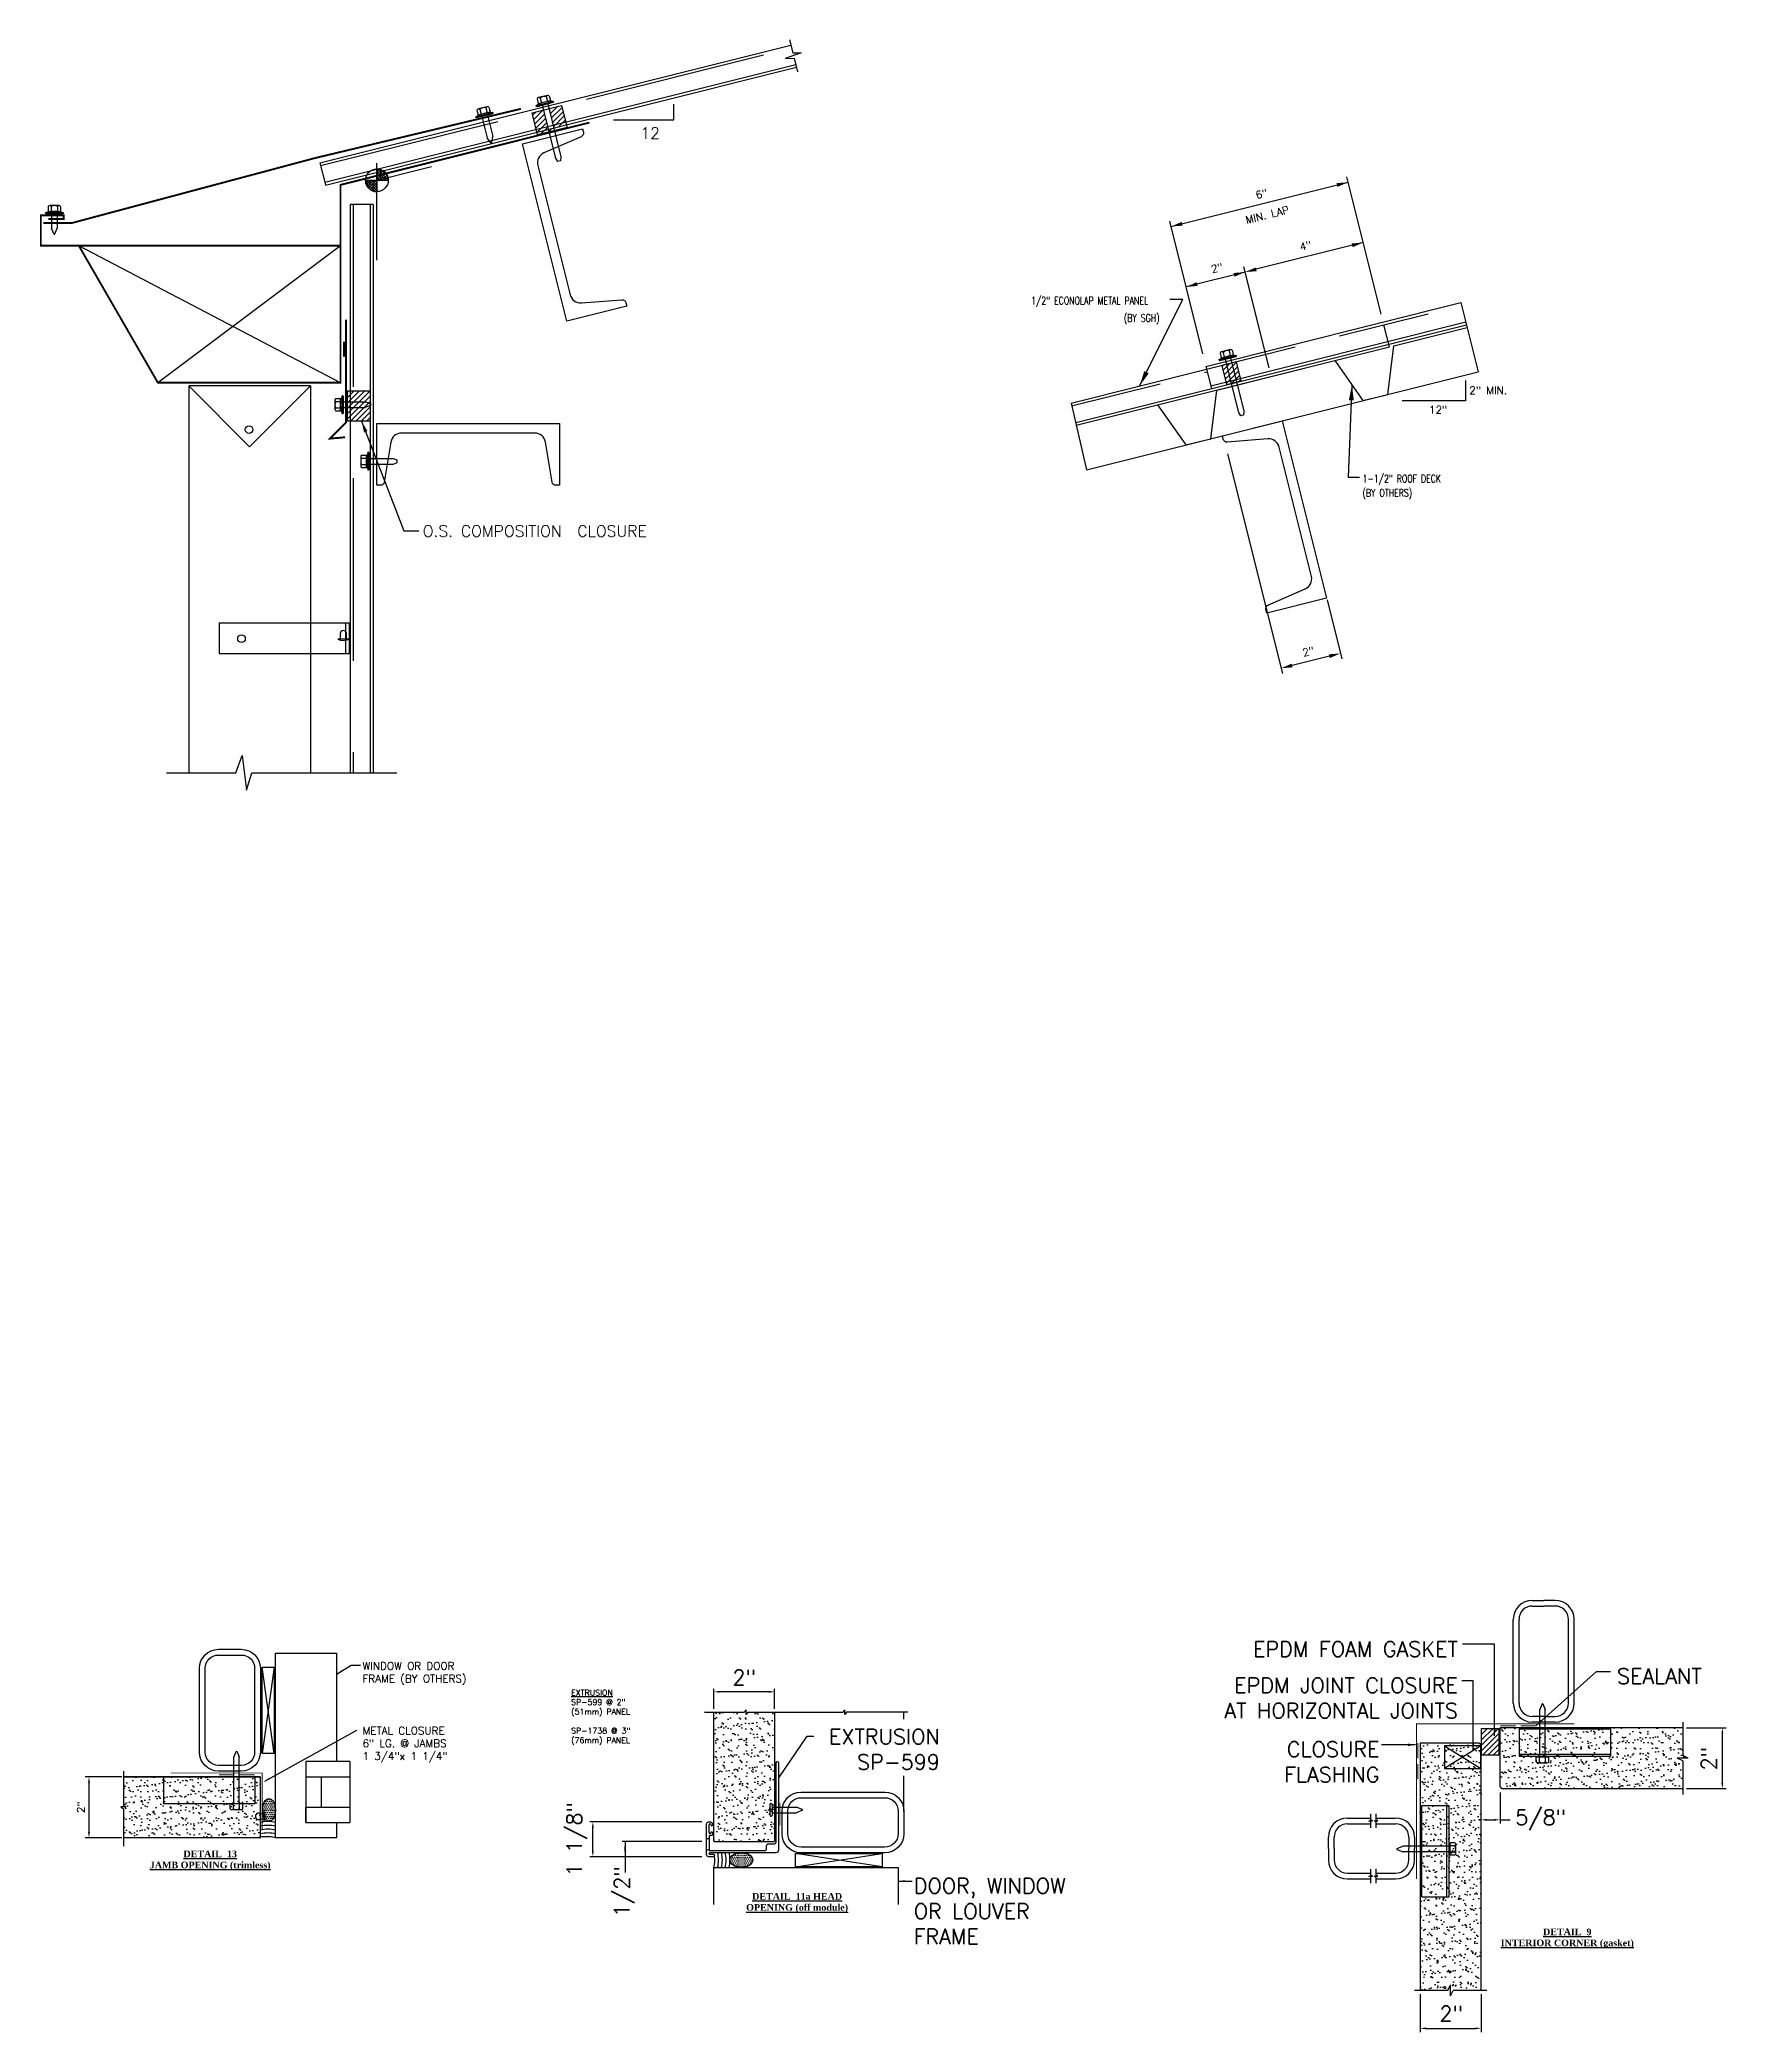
# Model space of a CAD drawing. Header units: inches. Extents: x 0 to 10293, y 0 to 4182.
# Drawn here: x 139.4 to 194.8, y 4055.7 to 4121.1 of the extents above; entities that cross this region are included whole.
import ezdxf
from ezdxf.enums import TextEntityAlignment as Align

# ---------------------------------------------------------------- set-up
doc = ezdxf.new("R2010")
doc.units = ezdxf.units.IN
doc.header["$LTSCALE"] = 48
doc.header["$MEASUREMENT"] = 0
doc.linetypes.add('HIDDEN2', pattern=[0.1875, 0.125, -0.0625])
doc.linetypes.add('SMHID', pattern=[0.09375, 0.0625, -0.03125])
for name, color, linetype in [('ACCESSORY', 1, 'Continuous'), ('DIMENSION', 4, 'Continuous'), ('FAST', 1, 'Continuous'), ('STRUCT', 3, 'Continuous')]:
    doc.layers.add(name, color=color, linetype=linetype)
doc.styles.add('Arch-Dim', font='romans.shx', dxfattribs={"width": 0.75})
doc.styles.add('LEROY', font='simplex.shx', dxfattribs={"height": 0.375})
doc.styles.add('NOTATION', font='romans.shx', dxfattribs={"width": 0.75})
doc.styles.add('SIMPLEX', font='SIMPLEX.SHX')
doc.dimstyles.new('Aec-Arch-I-96', dxfattribs={"dimscale": 96, "dimtxt": 0.09375, "dimasz": 0.0625, "dimexe": 0.0625, "dimexo": 0.0625, "dimgap": 0.03125, "dimtad": 1, "dimdec": 4, "dimzin": 3, "dimdsep": 46, "dimlunit": 4, "dimtxsty": 'Arch-Dim', "dimblk": 'ARCHTICK', "dimcen": 0.09375, "dimazin": 2, "dimtfac": 0.75, "dimtdec": 4, "dimtix": 1, "dimtmove": 2, "dimatfit": 2, "dimfxl": 0, "dimtolj": 1, "dimtzin": 0, "dimarcsym": 0})
doc.dimstyles.new('CENTRIA', dxfattribs={"dimscale": 4, "dimtxt": 0.09375, "dimasz": 0.0938, "dimexe": 0.18, "dimexo": 0.0625, "dimgap": 0.0625, "dimtad": 3, "dimdec": 4, "dimzin": 1, "dimdsep": 46, "dimlunit": 4, "dimtxsty": 'SIMPLEX', "dimcen": 0.09, "dimclrt": 2, "dimadec": 0, "dimazin": 0, "dimtfac": 1, "dimtdec": 4, "dimtmove": 0, "dimatfit": 3, "dimfxl": 0, "dimtolj": 1, "dimtzin": 0, "dimarcsym": 0})
doc.dimstyles.get("Standard").update_dxf_attribs({"dimtxt": 0.18, "dimasz": 0.18, "dimexe": 0.18, "dimexo": 0.0625, "dimgap": 0.09, "dimtad": 0, "dimtih": 1, "dimtoh": 1, "dimdec": 4, "dimzin": 0, "dimdsep": 46, "dimtxsty": 'Standard', "dimcen": 0.09, "dimadec": 0, "dimazin": 0, "dimtfac": 1, "dimtdec": 4, "dimtofl": 0, "dimtmove": 0, "dimatfit": 3, "dimfxl": 0, "dimtolj": 1, "dimtzin": 0, "dimarcsym": 0})
pattern_1 = [(37.5, (158.02, 4035.56595), (-0.0118113, 0.3612795), [0, -0.285, 0, -0.31875, 0, -0.3046875]), (7.5, (158.02, 4035.56595), (0.331833, 0.5291524), [0, -0.15375, 0, -0.256875, 0, -0.0984375]), (327.5, (157.7894, 4035.56595), (0.5839016, 0.001061), [0, -0.09375, 0, -0.3375, 0, -0.440625]), (317.5, (157.7894, 4035.56595), (0.563649, 0.164564), [0, -0.046875, 0, -0.22125, 0, -0.253125])]
pattern_2 = [(45, (125.96145, 4095.33711), (-0.08838835, 0.08838835), [])]

# ---------------------------------------------------------------- blocks, each defined once
blk = doc.blocks.new('A$C54883A0E')
at = {"layer": 'FAST', "color": 4}
for p, q in [((0, 0.282), (0.359, 0.282)), ((0.086, 0.156), (0.086, 0.282)), ((0.273, 0.282), (0.273, 0.156))]:
    blk.add_line(p, q, dxfattribs=at)
for centre, radius, start, end in [((0.179, -0.078), 0.403, 63.52395, 116.47605), ((0.179, 0.106), 0.106, 151.95651, 28.04349)]:
    blk.add_arc(centre, radius, start, end, dxfattribs=at)
blk = doc.blocks.new('POPRIVET')
at = {"layer": 'ACCESSORY', "rotation": 2.903277544599894e-05}
blk.add_blockref('A$C54883A0E', (-0.179, -0.282), dxfattribs=at)
blk = doc.blocks.new('A$C2AEA26CE')
at = {"layer": 'FAST', "color": 4, "linetype": 'Continuous'}
for p, q in [((0, 0.378), (0, 0.031)), ((0.031, 0.409), (0.047, 0.409)), ((0.031, 0), (0.047, 0)), ((0.078, 0.378), (0.078, 0.031)), ((0.078, 0.297), (0.88, 0.297)), ((0.078, 0.112), (0.88, 0.112)), ((1.068, 0.219), (0.88, 0.297)), ((1.068, 0.19), (0.88, 0.112))]:
    blk.add_line(p, q, dxfattribs=at)
for centre, radius, start, end in [((0.031, 0.378), 0.031, 90, 180), ((0.031, 0.031), 0.031, 180, 270), ((0.047, 0.378), 0.031, 0, 90), ((0.047, 0.031), 0.031, 270, 0), ((1.062, 0.204), 0.016, 292.5, 67.5)]:
    blk.add_arc(centre, radius, start, end, dxfattribs=at)
blk = doc.blocks.new('FAST')
at = {"layer": 'FAST', "color": 4, "linetype": 'Continuous'}
for p, q in [((-0.015, 1.74), (-0.092, 1.552)), ((-0.092, 0), (-0.092, 1.552)), ((0.015, 1.74), (0.093, 1.552)), ((0.093, 0), (0.093, 1.552)), ((-0.204, 0), (0.204, 0)), ((-0.204, -0.162), (-0.204, 0)), ((-0.102, -0.162), (-0.102, 0)), ((0.102, -0.162), (0.102, 0)), ((0.204, -0.162), (0.204, 0)), ((-0.153, -0.19), (0.153, -0.19))]:
    blk.add_line(p, q, dxfattribs=at)
for centre, radius, start, end in [((0, 1.734), 0.016, 22.5, 157.5), ((-0.153, -0.13), 0.0604, 212.1802, 327.8198), ((0, 0.009), 0.199, 239.12741, 300.87259), ((0.153, -0.13), 0.0604, 212.1802, 327.8198)]:
    blk.add_arc(centre, radius, start, end, dxfattribs=at)
blk = doc.blocks.new('_ArchTick')
at = {"color": 0, "linetype": 'ByBlock', "const_width": 0.15}
blk.add_lwpolyline([(-0.5, -0.5), (0.5, 0.5)], dxfattribs=at)
blk = doc.blocks.new('C6X10-5')
at = {"layer": 'STRUCT', "color": 3, "linetype": 'Continuous'}
for p, q in [((0.313, -0.811), (0.313, -0.813)), ((0.313, -5.19), (0.313, -5.187))]:
    blk.add_line(p, q, dxfattribs=at)
blk.add_lwpolyline([(0.609, -0.461, 0.366608), (0.313, -0.811), (0.313, -5.19, 0.366608), (0.609, -5.539), (1.925, -5.759, -0.366608), (2.029, -5.882), (2.029, -6), (0, -6), (0, 0), (2.029, 0), (2.029, -0.119, -0.366608), (1.925, -0.242)], format="xyb", close=True, dxfattribs=at)
blk = doc.blocks.new('RIVET')
at = {"layer": 'FAST', "color": 4}
for p, q in [((-0.175, 0.005), (0.184, 0.005)), ((-0.089, -0.121), (-0.089, 0.005)), ((0.099, 0.005), (0.099, -0.121))]:
    blk.add_line(p, q, dxfattribs=at)
for centre, radius, start, end in [((0.005, -0.355), 0.403, 63.52395, 116.47605), ((0.005, -0.171), 0.106, 151.95651, 28.04349)]:
    blk.add_arc(centre, radius, start, end, dxfattribs=at)
blk = doc.blocks.new('1AB')
at = {"layer": 'FAST'}
for p, q in [((0, 0.153), (0, -0.153)), ((0.028, 0.204), (0.19, 0.204)), ((0.028, 0.102), (0.19, 0.102)), ((0.028, -0.102), (0.19, -0.102)), ((0.028, -0.204), (0.19, -0.204))]:
    blk.add_line(p, q, dxfattribs=at)
at = {"layer": 'FAST', "linetype": 'Continuous'}
for p, q in [((0.19, -0.204), (0.19, 0.204)), ((0.258, 0.295), (0.238, 0.295)), ((0.238, 0.295), (0.238, -0.295)), ((0.258, 0.295), (0.258, -0.295)), ((0.275, 0.276), (0.258, 0.276)), ((0.275, 0.276), (0.275, -0.276)), ((0.258, -0.295), (0.238, -0.295)), ((0.275, -0.276), (0.258, -0.276))]:
    blk.add_line(p, q, dxfattribs=at)
at = {"layer": 'FAST', "linetype": 'HIDDEN2'}
for p, q in [((0.275, 0.092), (1.061, 0.092)), ((1.061, 0.092), (1.19, 0.051)), ((1.19, 0.051), (1.19, -0.051)), ((0.275, -0.093), (1.061, -0.093)), ((1.061, -0.093), (1.19, -0.051))]:
    blk.add_line(p, q, dxfattribs=at)
at = {"layer": 'FAST'}
for centre, radius, start, end in [((0.06, 0.153), 0.0604, 122.1802, 237.8198), ((0.199, 0), 0.199, 149.12741, 210.87259), ((1.121, 0), 0.931, 161.51217, 198.48783), ((0.06, -0.153), 0.0604, 122.1802, 237.8198)]:
    blk.add_arc(centre, radius, start, end, dxfattribs=at)
blk = doc.blocks.new('ABHW-8')
at = {"layer": 'FAST'}
for p, q in [((-0.275, 0.153), (-0.275, -0.153)), ((-0.246, 0.204), (-0.085, 0.204)), ((-0.246, 0.102), (-0.085, 0.102)), ((-0.246, -0.102), (-0.085, -0.102)), ((-0.246, -0.205), (-0.085, -0.205))]:
    blk.add_line(p, q, dxfattribs=at)
at = {"layer": 'FAST', "linetype": 'Continuous'}
for p, q in [((-0.085, -0.205), (-0.085, 0.204)), ((-0.037, 0.295), (-0.037, -0.295)), ((-0.016, 0.295), (-0.037, 0.295)), ((-0.016, 0.295), (-0.016, -0.295)), ((0, 0.276), (-0.016, 0.276)), ((0, 0.276), (0, -0.276)), ((-0.016, -0.295), (-0.037, -0.295)), ((0, -0.276), (-0.016, -0.276))]:
    blk.add_line(p, q, dxfattribs=at)
at = {"layer": 'FAST', "linetype": 'HIDDEN2'}
for p, q in [((0, 0.092), (0.718, 0.092)), ((0.905, 0.015), (0.718, 0.092)), ((0, -0.093), (0.718, -0.093)), ((0.905, -0.015), (0.718, -0.093))]:
    blk.add_line(p, q, dxfattribs=at)
at = {"layer": 'FAST'}
for centre, radius, start, end in [((-0.214, 0.153), 0.0604, 122.1802, 237.8198), ((-0.075, 0), 0.199, 149.12741, 210.87259), ((0.847, 0), 0.931, 161.51217, 198.48783), ((-0.214, -0.153), 0.0604, 122.1802, 237.8198)]:
    blk.add_arc(centre, radius, start, end, dxfattribs=at)
at = {"layer": 'FAST', "linetype": 'HIDDEN2'}
blk.add_arc((0.899, 0), 0.016, 292.5, 67.5, dxfattribs=at)
blk = doc.blocks.new('75A')
at = {"layer": 'FAST'}
for p, q in [((0.153, 0), (-0.153, 0)), ((-0.204, -0.028), (-0.204, -0.19)), ((-0.102, -0.028), (-0.102, -0.19)), ((0.102, -0.028), (0.102, -0.19)), ((0.204, -0.028), (0.204, -0.19))]:
    blk.add_line(p, q, dxfattribs=at)
at = {"layer": 'FAST', "linetype": 'Continuous'}
for p, q in [((-0.295, -0.258), (-0.295, -0.238)), ((0.295, -0.238), (-0.295, -0.238)), ((0.295, -0.258), (-0.295, -0.258)), ((-0.276, -0.275), (-0.276, -0.258)), ((0.276, -0.275), (-0.276, -0.275)), ((-0.204, -0.19), (0.204, -0.19)), ((0.276, -0.275), (0.276, -0.258)), ((0.295, -0.258), (0.295, -0.238))]:
    blk.add_line(p, q, dxfattribs=at)
at = {"layer": 'FAST', "linetype": 'HIDDEN2'}
for p, q in [((-0.093, -0.275), (-0.093, -0.742)), ((0.092, -0.275), (0.092, -0.742)), ((-0.015, -0.93), (-0.093, -0.742)), ((0.015, -0.93), (0.092, -0.742))]:
    blk.add_line(p, q, dxfattribs=at)
at = {"layer": 'FAST'}
for centre, radius, start, end in [((-0.153, -0.06), 0.0604, 32.1802, 147.8198), ((0, -0.199), 0.199, 59.12741, 120.87259), ((0, -1.121), 0.931, 71.51217, 108.48783), ((0.153, -0.06), 0.0604, 32.1802, 147.8198)]:
    blk.add_arc(centre, radius, start, end, dxfattribs=at)
at = {"layer": 'FAST', "linetype": 'HIDDEN2'}
blk.add_arc((0, -0.924), 0.016, 202.5, 337.5, dxfattribs=at)
blk = doc.blocks.new('*X171')
at = {"color": 0}
for p, q in [((368.645, 992.302), (368.665, 992.322)), ((368.645, 992.279), (368.682, 992.317)), ((368.645, 992.257), (368.697, 992.309)), ((368.739, 992.232), (368.647, 992.324)), ((368.734, 992.26), (368.674, 992.32)), ((368.63, 992.138), (368.553, 992.215)), ((368.554, 992.21), (368.574, 992.23)), ((368.559, 992.193), (368.596, 992.23)), ((368.645, 992.145), (368.56, 992.23)), ((368.567, 992.179), (368.619, 992.23)), ((368.591, 992.154), (368.569, 992.176)), ((368.577, 992.166), (368.641, 992.23)), ((368.645, 992.168), (368.582, 992.23)), ((368.589, 992.155), (368.645, 992.212)), ((368.603, 992.147), (368.645, 992.189)), ((368.645, 992.19), (368.605, 992.23)), ((368.619, 992.14), (368.645, 992.166)), ((368.645, 992.213), (368.628, 992.23)), ((368.638, 992.137), (368.645, 992.144)), ((368.718, 992.23), (368.645, 992.303)), ((368.645, 992.234), (368.71, 992.299)), ((368.696, 992.23), (368.645, 992.281)), ((368.673, 992.23), (368.645, 992.258)), ((368.65, 992.23), (368.645, 992.236)), ((368.664, 992.23), (368.72, 992.287)), ((368.687, 992.23), (368.729, 992.273)), ((368.709, 992.23), (368.735, 992.256)), ((368.732, 992.23), (368.739, 992.237))]:
    blk.add_line(p, q, dxfattribs=at)
blk = doc.blocks.new('WP')
at = {"layer": 'DIMENSION'}
for p, q in [((-0.094, 0), (0.094, 0)), ((0, 0.094), (0, -0.094))]:
    blk.add_line(p, q, dxfattribs=at)
blk.add_circle((0, 0), 0.0938, dxfattribs=at)
for start, end in [(0, 90), (180, 270)]:
    blk.add_arc((0, 0), 0.0938, start, end, dxfattribs=at)
blk.add_blockref('*X171', (-368.645, -992.23), dxfattribs=at)
blk = doc.blocks.new('BHW-16')
at = {"layer": 'FAST'}
for p, q in [((-0.275, 0.153), (-0.275, -0.153)), ((-0.246, 0.204), (-0.085, 0.204)), ((-0.246, 0.102), (-0.085, 0.102)), ((-0.246, -0.102), (-0.085, -0.102)), ((-0.246, -0.205), (-0.085, -0.205))]:
    blk.add_line(p, q, dxfattribs=at)
at = {"layer": 'FAST', "linetype": 'Continuous'}
for p, q in [((-0.085, -0.205), (-0.085, 0.204)), ((-0.037, 0.295), (-0.037, -0.295)), ((-0.016, 0.295), (-0.037, 0.295)), ((-0.016, 0.295), (-0.016, -0.295)), ((0, 0.276), (-0.016, 0.276)), ((0, 0.276), (0, -0.276)), ((-0.016, -0.295), (-0.037, -0.295)), ((0, -0.276), (-0.016, -0.276))]:
    blk.add_line(p, q, dxfattribs=at)
at = {"layer": 'FAST', "linetype": 'HIDDEN2'}
for p, q in [((0, 0.092), (1.786, 0.092)), ((1.786, 0.092), (1.915, 0.051)), ((1.915, 0.051), (1.915, -0.051)), ((0, -0.093), (1.786, -0.093)), ((1.786, -0.093), (1.915, -0.051))]:
    blk.add_line(p, q, dxfattribs=at)
at = {"layer": 'FAST'}
for centre, radius, start, end in [((-0.214, 0.153), 0.0604, 122.1802, 237.8198), ((-0.075, 0), 0.199, 149.12741, 210.87259), ((0.847, 0), 0.931, 161.51217, 198.48783), ((-0.214, -0.153), 0.0604, 122.1802, 237.8198)]:
    blk.add_arc(centre, radius, start, end, dxfattribs=at)

msp = doc.modelspace()

# ---------------------------------------------------------------- hatches: boundary and pattern name
h = msp.add_hatch()
h.set_pattern_fill('ANSI31', color=256, style=0)
h.set_pattern_definition(pattern_2)
h.paths.add_polyline_path([(155.9709, 4118.80256), (155.59587, 4118.7088), (155.73229, 4118.16309), (156.10733, 4118.25685)])
h.paths.add_polyline_path([(155.73229, 4118.16309), (155.75503, 4118.07214), (156.13007, 4118.1659), (156.10733, 4118.25685)])
h.paths.add_polyline_path([(155.75503, 4118.07214), (155.77777, 4117.98119), (156.1528, 4118.07495), (156.13007, 4118.1659)])
h.paths.add_polyline_path([(156.33228, 4118.11982), (156.30954, 4118.21077), (156.13007, 4118.1659), (156.1528, 4118.07495)])
h.paths.add_polyline_path([(156.28681, 4118.30172), (156.30954, 4118.21077), (156.72517, 4118.31467), (156.70244, 4118.40563)])
h.paths.add_polyline_path([(156.56601, 4118.95133), (156.15038, 4118.84742), (156.28681, 4118.30172), (156.70244, 4118.40563)])
h = msp.add_hatch()
h.set_pattern_fill('ANSI31', color=256, style=0)
h.set_pattern_definition([(45, (158.595, 4091.42498), (-0.08838835, 0.08838835), [])])
h.paths.add_polyline_path([(178.40882, 4110.44999), (178.25656, 4110.41192), (178.39298, 4109.86622), (178.54524, 4109.90428)])
h.paths.add_polyline_path([(178.54524, 4109.90428), (178.72472, 4109.94915), (178.5883, 4110.49486), (178.40882, 4110.44999)])
h.paths.add_polyline_path([(178.72472, 4109.94915), (178.87805, 4109.98748), (178.74163, 4110.53319), (178.5883, 4110.49486)])
h.paths.add_polyline_path([(178.72472, 4109.94915), (178.74659, 4109.86169), (178.89992, 4109.90002), (178.87805, 4109.98748)])
h.paths.add_polyline_path([(178.54524, 4109.90428), (178.56711, 4109.81682), (178.74659, 4109.86169), (178.72472, 4109.94915)])
h.paths.add_polyline_path([(178.39298, 4109.86622), (178.41485, 4109.77875), (178.56711, 4109.81682), (178.54524, 4109.90428)])
h = msp.add_hatch()
h.set_pattern_fill('ANSI31', color=256, style=0)
h.set_pattern_definition(pattern_2)
h.paths.add_polyline_path([(150.27965, 4108.57718), (149.52965, 4108.57718), (149.52965, 4109.57718), (150.27965, 4109.57718)])
h = msp.add_hatch()
h.set_pattern_fill('AR-SAND', color=256, scale=0.188, style=0)
h.set_pattern_definition([(37.5, (117.17318, 4035.95037), (-0.0118428, 0.3622429), [0, -0.28576, 0, -0.3196, 0, -0.3055]), (7.5, (117.1732, 4035.95037), (0.332718, 0.5305635), [0, -0.15416, 0, -0.25756, 0, -0.0987]), (327.5, (116.94194, 4035.95037), (0.5854587, 0.0010639), [0, -0.094, 0, -0.3384, 0, -0.4418]), (317.5, (116.94194, 4035.95037), (0.565152, 0.165003), [0, -0.047, 0, -0.22184, 0, -0.2538])])
h.paths.add_polyline_path([(161.56819, 4061.92461), (163.56819, 4061.92461), (163.56819, 4066.17461), (162.68758, 4066.17461), (162.62679, 4066.0956), (162.62679, 4066.25325), (162.56634, 4066.17461), (161.56819, 4066.17461)])
h = msp.add_hatch()
h.set_pattern_fill('ANSI31', color=256, style=0)
h.set_pattern_definition([(45, (148.2047, 4030.38039), (-0.08838835, 0.08838835), [])])
h.paths.add_polyline_path([(186.79536, 4065.63297), (187.36163, 4065.63297), (187.36163, 4064.75797), (186.79536, 4064.75797)])
h = msp.add_hatch()
h.set_pattern_fill('AR-SAND', color=256, scale=0.1875, style=0)
h.set_pattern_definition(pattern_1)
h.paths.add_polyline_path([(193.40225, 4064.57263), (193.22109, 4064.65891), (193.40225, 4064.65891), (193.58342, 4064.65891), (193.40225, 4064.74519), (193.40225, 4065.65891), (187.40225, 4065.65891), (187.40225, 4064.65891), (187.40225, 4063.75291, 0.41421356), (187.49625, 4063.65891), (193.40225, 4063.65891)])
h = msp.add_hatch()
h.set_pattern_fill('AR-SAND', color=256, scale=0.1875, style=0)
h.set_pattern_definition(pattern_1)
h.paths.add_polyline_path([(186.77725, 4065.06159, 0.41421356), (186.68325, 4065.15559), (185.77725, 4065.15559), (184.77725, 4065.15559), (184.77725, 4057.03391), (185.69092, 4057.03391), (185.7772, 4057.21508), (185.7772, 4057.03391), (185.7772, 4056.85274), (185.86348, 4057.03391), (186.77725, 4057.03391)])
h = msp.add_hatch()
h.set_pattern_fill('AR-SAND', color=256, scale=0.1875, style=0)
h.set_pattern_definition([(37.5, (78.44978, 4018.8703), (-0.0118113, 0.3612795), [0, -0.285, 0, -0.31875, 0, -0.3046875]), (7.5, (78.4498, 4018.8703), (0.331833, 0.5291524), [0, -0.15375, 0, -0.256875, 0, -0.0984375]), (327.5, (78.21916, 4018.8703), (0.5839016, 0.0010611), [0, -0.09375, 0, -0.3375, 0, -0.440625]), (317.5, (78.21916, 4018.8703), (0.5636487, 0.1645642), [0, -0.046875, 0, -0.22125, 0, -0.253125])])
h.paths.add_polyline_path([(146.67035, 4064.04743), (142.17035, 4064.04743), (142.17035, 4063.12095), (142.249, 4063.0605), (142.09134, 4063.0605), (142.17035, 4062.99972), (142.17035, 4062.04743), (146.67035, 4062.04743), (146.67035, 4063.04743)])
h = msp.add_hatch()
h.set_pattern_fill('DOTS', color=256, style=0)
h.set_pattern_definition([(0, (41.43325, 4111.31111), (0.03125, 0.0625), [0, -0.0625])])
edge = h.paths.add_edge_path()
edge.add_ellipse((146.95185, 4062.95343), major_axis=(0, 0.375), ratio=0.57375861, start_angle=0, end_angle=360)
h = msp.add_hatch()
h.set_pattern_fill('DOTS', color=256, style=0)
h.set_pattern_definition([(0, (59.744634, 4093.28578), (0.03125, 0.0625), [0, -0.0625])])
edge = h.paths.add_edge_path()
edge.add_ellipse((162.47419, 4061.31466), major_axis=(-0.375, 0), ratio=0.64888614, start_angle=0, end_angle=360)

# ---------------------------------------------------------------- linework, layer by layer
for p, q in [((148.62856, 4117.06362), (164.09984, 4120.9314)), ((148.78772, 4116.42697), (164.259, 4120.29475)), ((148.81046, 4116.33602), (164.28174, 4120.2038)), ((148.62856, 4117.06362), (148.81, 4116.33786)), ((150.11424, 4116.39697), (152.29578, 4116.94235)), ((150.4984, 4113.86894), (150.4984, 4117.05094)), ((183.49387, 4112.09568), (182.36738, 4116.60171)), ((176.5901, 4114.97219), (182.41096, 4116.42739)), ((149.6234, 4115.70151), (149.6234, 4097.02281)), ((150.3734, 4115.70151), (149.6234, 4115.70151)), ((150.27965, 4115.70151), (150.27965, 4097.02281)), ((150.3734, 4115.70151), (150.3734, 4097.02281)), ((177.63549, 4110.79057), (176.54652, 4115.14651)), ((149.30493, 4109.84156), (140.70685, 4114.34156)), ((149.30493, 4114.34156), (143.30493, 4109.84156)), ((182.9063, 4114.44598), (179.38953, 4113.5668)), ((179.02573, 4113.47585), (177.08544, 4112.99078)), ((179.81142, 4110.33307), (178.98215, 4113.65017)), ((177.73838, 4110.37902), (186.11574, 4112.47333)), ((186.11574, 4112.47333), (186.68418, 4110.19956)), ((173.46408, 4108.53737), (186.29764, 4111.74573)), ((177.89754, 4109.74236), (186.2749, 4111.83668)), ((173.47452, 4108.44334), (183.76388, 4111.01566)), ((173.30491, 4109.17402), (177.76112, 4110.28806)), ((173.81372, 4106.98198), (186.68418, 4110.19956)), ((177.73838, 4110.37902), (177.92028, 4109.65141)), ((144.31762, 4109.73453), (144.31762, 4097.02281)), ((148.31762, 4109.73453), (144.31762, 4109.73453)), ((148.31762, 4109.73453), (148.31762, 4101.94997)), ((173.30491, 4109.17402), (173.81372, 4106.98198)), ((178.44449, 4107.50507), (180.24881, 4100.2877)), ((181.71746, 4102.70882), (182.20074, 4100.77568)), ((145.31762, 4101.94997), (149.59062, 4101.94997)), ((145.31762, 4101.94997), (145.31762, 4100.94997)), ((149.59062, 4101.94997), (149.59062, 4100.94997)), ((145.31762, 4100.94997), (149.59062, 4100.94997)), ((148.31762, 4100.94997), (148.31762, 4097.02281)), ((181.79336, 4100.85906), (180.56903, 4100.55298)), ((188.46131, 4069.84491), (188.83631, 4069.84491)), ((188.46131, 4069.65741), (188.83631, 4069.65741)), ((189.21131, 4069.84491), (188.83631, 4069.84491)), ((189.21131, 4069.65741), (188.83631, 4069.65741)), ((187.83631, 4066.46991), (187.83631, 4069.21991)), ((188.02381, 4066.46991), (188.02381, 4069.21991)), ((189.64881, 4066.46991), (189.64881, 4069.21991)), ((189.83631, 4066.46991), (189.83631, 4069.21991)), ((147.17035, 4062.04743), (147.17035, 4068.11005)), ((147.17035, 4068.11005), (149.17035, 4068.11005)), ((149.17035, 4068.11005), (149.17035, 4064.54743)), ((147.12021, 4064.81896), (146.72527, 4067.653)), ((147.12021, 4067.653), (146.72527, 4064.81896)), ((161.56819, 4066.27617), (161.56819, 4066.94163)), ((163.38069, 4066.84007), (161.75569, 4066.84007)), ((163.56819, 4066.27617), (163.56819, 4066.94163)), ((167.81252, 4065.94426), (167.81252, 4066.17461)), ((187.40225, 4064.65891), (187.40225, 4065.65891)), ((188.83631, 4066.03241), (188.46131, 4066.03241)), ((189.21131, 4065.84491), (188.46131, 4065.84491)), ((188.83631, 4066.03241), (189.21131, 4066.03241)), ((193.40225, 4065.84691), (193.40225, 4064.74519)), ((193.52725, 4065.65891), (194.83008, 4065.65891)), ((194.70508, 4063.84641), (194.70508, 4065.47141)), ((185.77725, 4065.15559), (184.77725, 4065.15559)), ((185.5789, 4065.06555), (186.7669, 4064.31555)), ((186.7669, 4065.06555), (185.5789, 4064.31555)), ((149.61471, 4064.54743), (148.17035, 4064.54743)), ((148.17035, 4064.54743), (148.17035, 4062.54743)), ((148.17035, 4064.54743), (148.17035, 4064.04743)), ((149.61471, 4064.54743), (149.61471, 4062.54743)), ((193.40225, 4064.65891), (193.22109, 4064.65891)), ((193.40225, 4064.57263), (193.22109, 4064.65891)), ((193.58342, 4064.65891), (193.40225, 4064.74519)), ((193.58342, 4064.65891), (193.40225, 4064.65891)), ((193.40225, 4064.57263), (193.40225, 4063.47091)), ((142.11713, 4064.04743), (140.91474, 4064.04743)), ((141.03974, 4063.85993), (141.03974, 4062.23493)), ((146.67035, 4063.04743), (146.67035, 4064.04743)), ((148.17035, 4064.04743), (149.61471, 4064.04743)), ((148.67035, 4064.04743), (148.67035, 4063.04743)), ((167.81252, 4062.92347), (167.81252, 4064.08154)), ((187.40225, 4063.53392), (187.40225, 4062.50948)), ((193.52725, 4063.65891), (194.83008, 4063.65891)), ((148.17035, 4062.54743), (148.17035, 4063.04743)), ((148.17035, 4063.04743), (149.61471, 4063.04743)), ((183.15131, 4062.63134), (183.15131, 4062.82912)), ((183.32643, 4062.63453), (183.32643, 4062.83231)), ((148.17035, 4062.54743), (149.61471, 4062.54743)), ((149.17035, 4062.54743), (149.17035, 4062.04743)), ((161.179, 4062.56561), (157.49364, 4062.56561)), ((157.5952, 4061.61211), (157.5952, 4062.37811)), ((161.47739, 4062.21511), (161.47739, 4062.22423)), ((182.38712, 4062.69333), (183.15131, 4062.69333)), ((182.38712, 4062.50583), (183.15131, 4062.50583)), ((183.0918, 4062.5985), (183.15131, 4062.5985)), ((183.15131, 4062.56566), (183.0918, 4062.5985)), ((183.21082, 4062.5985), (183.15131, 4062.63134)), ((183.15131, 4062.5985), (183.21082, 4062.5985)), ((183.15131, 4062.36787), (183.15131, 4062.56566)), ((183.26692, 4062.60169), (183.32643, 4062.60169)), ((183.32643, 4062.56885), (183.26692, 4062.60169)), ((183.32643, 4062.69333), (183.96625, 4062.69333)), ((183.38593, 4062.60169), (183.32643, 4062.63453)), ((183.32643, 4062.60169), (183.38593, 4062.60169)), ((183.32643, 4062.37106), (183.32643, 4062.56885)), ((183.32643, 4062.50583), (183.96625, 4062.50583)), ((186.96475, 4062.63448), (187.21475, 4062.63448)), ((187.40225, 4062.63448), (187.73703, 4062.63448)), ((142.11713, 4062.04743), (140.91474, 4062.04743)), ((149.17035, 4062.04743), (147.17035, 4062.04743)), ((161.1742, 4061.92461), (158.56, 4061.92461)), ((158.66157, 4061.92461), (158.66157, 4060.90669)), ((158.66157, 4061.61211), (158.66157, 4061.73711)), ((161.33716, 4062.02226), (161.41477, 4062.02226)), ((161.33716, 4061.65026), (161.41477, 4061.65026)), ((167.09499, 4061.09061), (164.24952, 4061.53335)), ((164.24952, 4061.09061), (167.09499, 4061.53335)), ((181.76212, 4061.69333), (181.76212, 4062.06833)), ((181.76212, 4061.69333), (181.76212, 4061.31833)), ((181.94962, 4061.69333), (181.94962, 4062.06833)), ((181.94962, 4061.69333), (181.94962, 4061.31833)), ((184.40375, 4062.06833), (184.40375, 4061.69333)), ((184.40375, 4061.31833), (184.40375, 4061.69333)), ((184.59125, 4062.06833), (184.59125, 4061.69333)), ((184.59125, 4061.31833), (184.59125, 4061.69333)), ((160.19226, 4061.42461), (157.49364, 4061.42461)), ((161.179, 4061.42461), (158.56, 4061.42461)), ((161.56819, 4059.84931), (161.56819, 4061.06466)), ((161.56819, 4061.06466), (167.6308, 4061.06466)), ((167.6308, 4061.06466), (167.6308, 4059.84931)), ((182.38712, 4060.88083), (183.15131, 4060.88083)), ((183.15131, 4060.81884), (183.15131, 4061.01662)), ((183.32643, 4060.82203), (183.32643, 4061.01981)), ((183.32643, 4060.88083), (183.96625, 4060.88083)), ((182.38712, 4060.69333), (183.15131, 4060.69333)), ((183.0918, 4060.786), (183.15131, 4060.786)), ((183.15131, 4060.75316), (183.0918, 4060.786)), ((183.21082, 4060.786), (183.15131, 4060.81884)), ((183.15131, 4060.786), (183.21082, 4060.786)), ((183.15131, 4060.55537), (183.15131, 4060.75316)), ((183.26692, 4060.78919), (183.32643, 4060.78919)), ((183.32643, 4060.75635), (183.26692, 4060.78919)), ((183.38593, 4060.78919), (183.32643, 4060.82203)), ((183.32643, 4060.78919), (183.38593, 4060.78919)), ((183.32643, 4060.55856), (183.32643, 4060.75635)), ((183.32643, 4060.69333), (183.96625, 4060.69333)), ((185.69092, 4057.03391), (184.5892, 4057.03391)), ((185.69092, 4057.03391), (185.7772, 4057.21508)), ((185.7772, 4057.03391), (185.7772, 4057.21508)), ((185.7772, 4056.85274), (185.86348, 4057.03391)), ((185.7772, 4056.85274), (185.7772, 4057.03391)), ((186.9652, 4057.03391), (185.86348, 4057.03391)), ((184.77725, 4056.90891), (184.77725, 4055.66023)), ((186.77725, 4056.90891), (186.77725, 4055.66023)), ((184.96475, 4055.78523), (186.58975, 4055.78523))]:
    msp.add_line(p, q)
at = {"linetype": 'HIDDEN2'}
for p, q in [((148.6513, 4116.97267), (164.12258, 4120.84045)), ((149.71715, 4115.70151), (149.71715, 4097.02281)), ((183.76388, 4111.01566), (183.58198, 4111.74326))]:
    msp.add_line(p, q, dxfattribs=at)
at = {"linetype": 'SMHID'}
for p, q in [((177.76112, 4110.28806), (186.13848, 4112.38238)), ((173.32534, 4109.0825), (177.78386, 4110.19711)), ((146.31762, 4107.73453), (144.31762, 4109.73453)), ((146.31762, 4107.73453), (148.31762, 4109.73453)), ((148.31762, 4101.94997), (148.31762, 4100.94997)), ((149.46562, 4101.94997), (149.46562, 4100.94997))]:
    msp.add_line(p, q, dxfattribs=at)
at = {"linetype": 'Continuous'}
for p, q in [((161.26424, 4066.17461), (162.56634, 4066.17461)), ((162.62679, 4066.25325), (162.56634, 4066.17461)), ((162.62679, 4066.0956), (162.62679, 4066.25325)), ((162.68758, 4066.17461), (162.62679, 4066.0956)), ((162.68758, 4066.17461), (165.81281, 4066.17461)), ((165.87326, 4066.25325), (165.81281, 4066.17461)), ((165.87326, 4066.0956), (165.87326, 4066.25325)), ((165.93404, 4066.17461), (165.87326, 4066.0956)), ((167.93906, 4066.17461), (165.93404, 4066.17461)), ((188.02493, 4065.62204), (191.02493, 4065.62204)), ((188.02493, 4065.62204), (188.02493, 4064.72204)), ((191.02493, 4065.62204), (191.02493, 4064.72204)), ((145.8719, 4064.89542), (145.79415, 4064.70783)), ((145.90147, 4064.89542), (145.97915, 4064.70785)), ((188.02493, 4064.79704), (191.02493, 4064.79704)), ((145.79415, 4063.15536), (145.79415, 4064.70783)), ((145.97915, 4063.15536), (145.97915, 4064.70785)), ((188.02493, 4064.72204), (191.02493, 4064.72204)), ((143.50034, 4063.163), (143.50034, 4064.022)), ((146.50034, 4063.163), (146.50034, 4064.022)), ((146.50034, 4063.163), (143.50034, 4063.163)), ((146.09119, 4063.15536), (145.68219, 4063.15536)), ((145.68219, 4062.9936), (145.68219, 4063.15536)), ((146.04006, 4062.96536), (145.73331, 4062.96536)), ((145.78444, 4062.9936), (145.78444, 4063.15536)), ((145.98894, 4062.9936), (145.98894, 4063.15536)), ((146.09119, 4062.9936), (146.09119, 4063.15536)), ((184.82893, 4063.10332), (185.72893, 4063.10332)), ((184.82893, 4060.10332), (184.82893, 4063.10332)), ((185.65393, 4060.10332), (185.65393, 4063.10332)), ((185.72893, 4060.10332), (185.72893, 4063.10332)), ((161.41139, 4062.21511), (161.41139, 4062.47336)), ((161.47739, 4062.46011), (161.47739, 4062.47336)), ((161.56819, 4061.92461), (163.56819, 4061.92461)), ((184.82893, 4060.10332), (185.72893, 4060.10332))]:
    msp.add_line(p, q, dxfattribs=at)
for points in [[(164.05647, 4121.10486), (164.16283, 4120.67943), (164.43624, 4120.67619), (163.90845, 4120.4931), (164.20615, 4120.50615), (164.3179, 4120.05914)], [(158.27581, 4118.47317), (160.25473, 4118.47317), (160.25473, 4118.9942)], [(186.26957, 4109.91936), (186.26957, 4109.25229), (184.18955, 4109.25229)], [(143.58912, 4097.02281), (145.86013, 4097.02281), (146.0733, 4097.59123), (146.21541, 4096.45354), (146.39304, 4097.02281), (151.15813, 4097.02281)], [(142.17035, 4064.22934), (142.17035, 4063.12095), (142.249, 4063.0605), (142.09134, 4063.0605), (142.17035, 4062.99972), (142.17035, 4061.7655)]]:
    msp.add_lwpolyline(points)
for points in [[(139.53532, 4115.08622, 0.062, 0.062, 0), (140.47059, 4115.08622, 0.062, 0.062, 0), (148.44692, 4117.21664, 0.062, 0.062, 0), (155.23314, 4118.83891, 0, 0, 0)], [(157.4817, 4118.38574, 0.0625, 0.0625, 0), (149.30493, 4116.34156, 0.062, 0.062, 0), (149.30493, 4109.84156, 0.062, 0.062, 0), (143.30493, 4109.84156, 0.062, 0.062, 0), (140.70685, 4114.34156, 0.062, 0.062, 0), (139.45685, 4114.34156, 0.062, 0.062, 0), (139.45685, 4115.34156, 0.062, 0.062, 0), (140.20685, 4115.34156, 0.062, 0.062, 0), (140.20685, 4115.21656, 0.062, 0.062, 0), (139.70685, 4115.21656, 0, 0, 0)]]:
    msp.add_lwpolyline(points, format="xyseb")
for points in [[(155.77777, 4117.98119), (155.59587, 4118.7088), (156.56601, 4118.95133), (156.74791, 4118.22372)], [(150.27965, 4108.57718), (149.52965, 4108.57718), (149.52965, 4109.57718), (150.27965, 4109.57718)]]:
    msp.add_lwpolyline(points, close=True, dxfattribs=at)
for points, const_width in [([(140.70685, 4114.34156), (149.30493, 4114.34156)], 0.062), ([(149.48364, 4111.91597), (149.48364, 4108.53635), (148.95331, 4108.00602), (149.45141, 4108.04959)], 0.0625), ([(149.4182, 4111.19253), (149.4182, 4110.69253)], 0.0625), ([(189.84289, 4065.78505), (184.65325, 4065.78505), (184.65325, 4060.69333)], 0.03), ([(193.40225, 4065.65891), (187.40225, 4065.65891)], 0.045), ([(187.41142, 4065.72205), (187.91142, 4065.72205)], 0.03), ([(188.07636, 4065.72205), (188.57636, 4065.72205)], 0.03), ([(184.7022, 4064.65911), (184.7022, 4065.15911)], 0.03), ([(184.77725, 4057.03391), (184.77725, 4065.15559)], 0.045), ([(143.73335, 4064.17343), (146.73335, 4064.17343), (146.73335, 4062.29743)], 0.03), ([(145.30836, 4064.10996), (145.80836, 4064.10996)], 0.03), ([(145.9829, 4064.10996), (146.4829, 4064.10996)], 0.03), ([(184.7022, 4063.96722), (184.7022, 4064.46722)], 0.03), ([(146.67035, 4064.04743), (142.17035, 4064.04743)], 0.045), ([(146.67035, 4063.04743), (146.67035, 4062.04743), (142.17035, 4062.04743)], 0.045), ([(163.58853, 4062.45799), (163.58853, 4063.20799)], 0.031), ([(163.74451, 4062.45057), (163.74451, 4063.20057)], 0.031)]:
    msp.add_lwpolyline(points, dxfattribs=dict(const_width=const_width))
at = {"flags": 128}
for points in [[(183.30575, 4109.35496), (183.71578, 4109.45747), (183.91209, 4111.05271), (186.32038, 4111.65478)], [(177.48489, 4107.89976), (177.89492, 4108.00227), (178.09123, 4109.59751), (181.9718, 4110.56764), (182.89572, 4109.25246), (183.30575, 4109.35496)], [(173.47452, 4108.44334), (176.15094, 4109.11244), (177.07486, 4107.79726), (177.48489, 4107.89976)]]:
    msp.add_lwpolyline(points, dxfattribs=at)
at = {"linetype": 'HIDDEN2'}
msp.add_lwpolyline([(178.25656, 4110.41192), (178.41485, 4109.77875), (178.89992, 4109.90002), (178.74163, 4110.53319)], close=True, dxfattribs=at)
for points in [[(146.67035, 4067.61151), (146.67035, 4064.86151, -0.41421356), (146.04535, 4064.23651), (145.29535, 4064.23651, -0.41421356), (144.67035, 4064.86151), (144.67035, 4067.61151, -0.41421356), (145.29535, 4068.23651), (146.04535, 4068.23651, -0.41421356)], [(146.48285, 4067.61151), (146.48285, 4064.86151, -0.41421356), (146.04535, 4064.42401), (145.29535, 4064.42401, -0.41421356), (144.85785, 4064.86151), (144.85785, 4067.61151, -0.41421356), (145.29535, 4068.04901), (146.04535, 4068.04901, -0.41421356)], [(167.18752, 4061.54847), (164.43752, 4061.54847, -0.41421356), (163.81252, 4062.17347), (163.81252, 4062.92347, -0.41421356), (164.43752, 4063.54847), (167.18752, 4063.54847, -0.41421356), (167.81252, 4062.92347), (167.81252, 4062.17347, -0.41421356)], [(167.18752, 4061.73597), (164.43752, 4061.73597, -0.41421356), (164.00002, 4062.17347), (164.00002, 4062.92347, -0.41421356), (164.43752, 4063.36097), (167.18752, 4063.36097, -0.41421356), (167.62502, 4062.92347), (167.62502, 4062.17347, -0.41421356)]]:
    msp.add_lwpolyline(points, format="xyb", close=True)
for points in [[(146.72527, 4067.653), (147.12021, 4067.653), (147.12021, 4064.81896), (146.72527, 4064.81896)], [(186.79536, 4065.63297), (187.36163, 4065.63297), (187.36163, 4064.75797), (186.79536, 4064.75797)], [(185.5789, 4064.31555), (186.7669, 4064.31555), (186.7669, 4065.06555), (185.5789, 4065.06555)], [(164.24952, 4061.53335), (167.09499, 4061.53335), (167.09499, 4061.09061), (164.24952, 4061.09061)]]:
    msp.add_lwpolyline(points, close=True)
at = {"linetype": 'Continuous', "const_width": 0.045}
for points in [[(161.56819, 4066.17461), (161.56819, 4061.92461)], [(163.56819, 4061.92461), (163.56819, 4066.17461)]]:
    msp.add_lwpolyline(points, dxfattribs=at)
at = {"const_width": 0.045}
for points in [[(186.77725, 4057.03391), (186.77725, 4065.06159, 0.41421356), (186.68325, 4065.15559), (185.77725, 4065.15559)], [(193.40225, 4063.65891), (187.49625, 4063.65891, -0.41421356), (187.40225, 4063.75291), (187.40225, 4064.65891)]]:
    msp.add_lwpolyline(points, format="xyb", dxfattribs=at)
at = {"linetype": 'Continuous'}
msp.add_lwpolyline([(161.47739, 4062.22386, -1), (161.52139, 4062.22386), (161.52139, 4062.13761, -0.41421356), (161.50539, 4062.12161), (161.42739, 4062.12161, 0.41421356), (161.41139, 4062.10561), (161.41139, 4061.64361, 0.41421356), (161.42739, 4061.62761), (163.24164, 4061.62761, 0.41421356), (163.30364, 4061.68961), (163.30364, 4061.78461, -0.41421356), (163.36564, 4061.84661), (163.55364, 4061.84661, 0.41421356), (163.61564, 4061.90861), (163.61564, 4064.51136, -1), (163.69364, 4064.51136), (163.69364, 4061.64351, -0.41421356), (163.59974, 4061.54961), (161.43389, 4061.54961, 1), (161.43389, 4061.50261), (161.55564, 4061.50261, -1), (161.55564, 4061.42461), (161.39539, 4061.42461, -0.41421356), (161.33339, 4061.48661), (161.33339, 4062.50361, -0.41421356), (161.39539, 4062.56561), (161.45939, 4062.56561, -0.41421356), (161.52139, 4062.50361), (161.52139, 4062.45986)], format="xyb", dxfattribs=at)
for centre in [(146.29891, 4108.30173), (146.05119, 4101.43491)]:
    msp.add_circle(centre, 0.125)
for centre, radius, start, end in [((188.46131, 4069.21991), 0.625, 90, 180), ((188.46131, 4069.21991), 0.4375, 90, 180), ((189.21131, 4069.21991), 0.625, 0, 90), ((189.21131, 4069.21991), 0.4375, 0, 90), ((188.46131, 4066.46991), 0.625, 180, 270), ((188.46131, 4066.46991), 0.4375, 180, 270), ((189.21131, 4066.46991), 0.4375, 270, 0), ((189.21131, 4066.46991), 0.625, 270, 0), ((146.92035, 4061.55486), 1.02356, 75.8628098, 104.1371902), ((146.92035, 4061.42986), 1.02356, 75.8628098, 104.1371902), ((146.92035, 4061.30486), 1.02356, 75.8628098, 104.1371902), ((146.92035, 4061.17986), 1.02356, 75.8628098, 104.1371902), ((161.44439, 4062.47336), 0.033, 0, 180), ((161.44439, 4062.21511), 0.033, 180, 0), ((161.49939, 4062.46011), 0.022, 180, 0), ((182.38712, 4062.06833), 0.625, 90, 180), ((182.38712, 4062.06833), 0.4375, 90, 180), ((183.96625, 4062.06833), 0.625, 0, 90), ((183.96625, 4062.06833), 0.4375, 0, 90), ((146.87335, 4060.69138), 1.38819, 77.6462298, 102.3537702), ((160.70062, 4061.31466), 1.02356, 345.8628098, 14.1371902), ((160.82562, 4061.31466), 1.02356, 345.8628098, 14.1371902), ((160.95062, 4061.31466), 1.02356, 345.8628098, 14.1371902), ((161.07562, 4061.31466), 1.02356, 345.8628098, 14.1371902), ((160.57562, 4061.31466), 1.02356, 345.8628098, 7.2880838), ((182.38712, 4061.31833), 0.625, 180, 270), ((182.38712, 4061.31833), 0.4375, 180, 270), ((183.96625, 4061.31833), 0.625, 270, 0), ((183.96625, 4061.31833), 0.4375, 270, 0)]:
    msp.add_arc(centre, radius, start, end)
for centre, radius, start, end in [((145.73331, 4063.02577), 0.0604, 212.1802017, 327.8197983), ((145.88669, 4063.16463), 0.19927, 239.1274087, 300.8725913), ((146.04006, 4063.02577), 0.0604, 212.1802017, 327.8197983)]:
    msp.add_arc(centre, radius, start, end, dxfattribs=at)
for centre, major_axis, ratio in [((146.95185, 4062.95343), (0, 0.375), 0.57375861), ((162.47419, 4061.31466), (-0.375, 0), 0.64888614)]:
    msp.add_ellipse(centre, major_axis=major_axis, ratio=ratio)
for points in [[(182.03199, 4116.39708), (182.06231, 4116.27581), (182.41096, 4116.42739)], [(176.93874, 4115.12378), (176.96906, 4115.00251), (176.5901, 4114.97219)], [(182.52734, 4114.41567), (182.55766, 4114.2944), (182.9063, 4114.44598)], [(178.64677, 4113.44553), (178.67709, 4113.32427), (179.02573, 4113.47585)], [(179.37438, 4113.62743), (179.40469, 4113.50617), (179.02573, 4113.47585)], [(177.43409, 4113.14237), (177.46441, 4113.0211), (177.08544, 4112.99078)], [(181.7782, 4100.91969), (181.80852, 4100.79842), (182.15716, 4100.95001)], [(180.55388, 4100.61361), (180.58419, 4100.49234), (180.20523, 4100.46203)], [(161.75569, 4066.87132), (161.75569, 4066.80882), (161.56819, 4066.84007)], [(163.38069, 4066.87132), (163.38069, 4066.80882), (163.56819, 4066.84007)], [(194.67383, 4065.47141), (194.73633, 4065.47141), (194.70508, 4065.65891)], [(141.00849, 4063.85993), (141.07099, 4063.85993), (141.03974, 4064.04743)], [(194.67383, 4063.84641), (194.73633, 4063.84641), (194.70508, 4063.65891)], [(141.00849, 4062.23493), (141.07099, 4062.23493), (141.03974, 4062.04743)], [(157.56395, 4062.37811), (157.62645, 4062.37811), (157.5952, 4062.56561)], [(186.96475, 4062.66573), (186.96475, 4062.60323), (186.77725, 4062.63448)], [(187.21475, 4062.66573), (187.21475, 4062.60323), (187.40225, 4062.63448)], [(157.56395, 4061.61211), (157.62645, 4061.61211), (157.5952, 4061.42461)], [(158.63032, 4061.73711), (158.69282, 4061.73711), (158.66157, 4061.92461)], [(158.63032, 4061.61211), (158.69282, 4061.61211), (158.66157, 4061.42461)], [(184.96475, 4055.81648), (184.96475, 4055.75398), (184.77725, 4055.78523)], [(186.58975, 4055.81648), (186.58975, 4055.75398), (186.77725, 4055.78523)]]:
    msp.add_solid(points)

# ---------------------------------------------------------------- block references
for name, p, rotation in [('BHW-16', (156.02278, 4118.97658), 284.0361111111127), ('ABHW-8', (154.04281, 4118.60552), 284.0361111111127), ('C6X10-5', (155.28521, 4117.6897), 14.03611111112853), ('BHW-16', (178.46069, 4110.62402), 284.0361111111064), ('C6X10-5', (156.4984, 4108.50218), 270), ('C6X10-5', (181.7023, 4102.76945), 194.0361111111285), ('RIVET', (149.40055, 4101.42295), 180), ('POPRIVET', (146.78779, 4062.74735), 270), ('FAST', (185.7575, 4061.67837), 90)]:
    msp.add_blockref(name, p, dxfattribs=dict(rotation=rotation))
at = {"xscale": 4, "yscale": 4, "zscale": 4}
msp.add_blockref('WP', (150.4984, 4116.49301), dxfattribs=at)
for name, p in [('75A', (139.90468, 4115.65937)), ('ABHW-8', (149.39154, 4109.11874)), ('1AB', (149.96872, 4107.26197)), ('FAST', (188.79564, 4064.7025)), ('A$C2AEA26CE', (163.40778, 4062.7573))]:
    msp.add_blockref(name, p)

# ---------------------------------------------------------------- texts
at = {"style": 'LEROY'}
for s, height, p in [('12', 0.375, (159.15359, 4117.85427)), ('2" MIN.', 0.25, (186.39012, 4109.46453)), ('12"', 0.25, (185.06446, 4108.82819)), ('O.S. COMPOSITION  CLOSURE', 0.375, (152.00555, 4104.78001))]:
    msp.add_text(s, height=height, dxfattribs=at).set_placement(p)
msp.add_text('MIN. LAP', height=0.25, rotation=14.0361111, dxfattribs=at).set_placement((179.75487, 4115.3561), align=Align.MIDDLE)
at = {"style": 'NOTATION', "width": 0.75}
for s, p in [('1/2" ECONOLAP METAL PANEL', (171.99202, 4112.41432)), ('(BY SGH)', (175.04234, 4111.84452)), ('1-1/2" ROOF DECK', (182.8831, 4106.5678)), ('(BY OTHERS)', (182.8831, 4106.0991))]:
    msp.add_text(s, height=0.25, dxfattribs=at).set_placement(p)
at = {"attachment_point": 5}
for s, insert, char_height, rotation, style in [('\\A1;6"', (179.56474, 4116.04256), 0.25, 14.0361111, 'LEROY'), ('4"', (181.01263, 4114.33852), 0.25, 14.0361111, 'LEROY'), ('2"', (178.09834, 4113.60995), 0.25, 14.0361111, 'LEROY'), ('\\A1;2"', (181.10432, 4101.01352), 0.25, 14.0361111, 'LEROY'), ('2"', (194.25735, 4064.64393), 0.5, 90, 'SIMPLEX'), ('2"', (140.77293, 4063.04743), 0.25, 90, 'SIMPLEX'), ('1 1/8"', (157.07163, 4061.99511), 0.5, 90, 'SIMPLEX'), ('1/2"', (158.62825, 4060.27445), 0.5, 90, 'SIMPLEX')]:
    msp.add_mtext(s, dxfattribs=dict(at, insert=insert, char_height=char_height, rotation=rotation, style=style))
at = {"style": 'SIMPLEX'}
for s, insert, char_height, attachment_point in [('EPDM FOAM GASKET', (186.01725, 4068.49436), 0.5, 3), ('WINDOW OR DOOR\\PFRAME (BY OTHERS)', (150.02618, 4067.81582), 0.25, 1), ('2"', (162.56819, 4067.31179), 0.5, 5), ('SEALANT', (191.24444, 4067.6052), 0.5, 1), ('EPDM JOINT CLOSURE \\PAT HORIZONTAL JOINTS', (186.01725, 4067.30232), 0.5, 3), ('METAL CLOSURE\\P6" LG. @ JAMBS\\P1 3/4"x 1 1/4"', (150.02618, 4065.68758), 0.25, 1), ('EXTRUSION\\PSP-599', (168.99738, 4065.61667), 0.5, 3), ('CLOSURE\\PFLASHING', (183.44099, 4065.20324), 0.5, 3), ('5/8"', (188.7374, 4062.63386), 0.5, 5), ('DOOR, WINDOW\\POR LOUVER \\PFRAME', (168.13794, 4060.71585), 0.5, 1), ('2"', (185.79639, 4056.27108), 0.5, 5)]:
    msp.add_mtext(s, dxfattribs=dict(at, insert=insert, char_height=char_height, attachment_point=attachment_point))
at = {"layer": 'Defpoints', "style": 'SIMPLEX'}
for s, insert, char_height, attachment_point in [('{\\LEXTRUSION\\P}SP-599 @ 2"\\P(51mm) PANEL\\P\\PSP-1738 @ 3"\\P(76mm) PANEL', (156.8824, 4066.90634), 0.1875, 1), ('\\fTimes New Roman|b1|i0|c0|p18;\\LDETAIL  13\\PJAMB OPENING (trimless)', (145.02284, 4061.29733), 0.218, 5), ('\\fTimes New Roman|b1|i0|c0|p18;\\LDETAIL  11a HEAD\\POPENING (off module)', (164.30569, 4059.90463), 0.218, 5), ('\\fTimes New Roman|b1|i0|c0|p18;\\LDETAIL  9\\PINTERIOR CORNER (gasket)', (189.61054, 4058.73661), 0.218, 5)]:
    msp.add_mtext(s, dxfattribs=dict(at, insert=insert, char_height=char_height, attachment_point=attachment_point))

# ---------------------------------------------------------------- leaders
for points, dimstyle, override in [([(175.55962, 4109.7377), (176.98416, 4112.57274), (176.54826, 4112.57274)], 'Aec-Arch-I-96', {"dimscale": 8, "dimtxt": 0.125}), ([(182.53566, 4109.76499), (182.40887, 4106.73699), (182.7826, 4106.73699)], 'Aec-Arch-I-96', {"dimscale": 8, "dimtxt": 0.125}), ([(149.99924, 4108.57718), (151.38224, 4104.97377), (151.87819, 4104.97377)], 'Standard', {"dimtxt": 0.375, "dimasz": 0.375, "dimexe": 0.375, "dimgap": 0.09375, "dimtad": 1, "dimtih": 0, "dimtoh": 0, "dimdec": 5, "dimzin": 3, "dimtxsty": 'LEROY', "dimcen": 0.09375, "dimclrt": 2, "dimaunit": 1, "dimtdec": 5, "dimtzin": 3}), ([(187.22219, 4065.39361), (187.22219, 4068.40263), (186.16316, 4068.40263)], 'Aec-Arch-I-96', {"dimscale": 4, "dimtxt": 0.125}), ([(149.18995, 4067.42782), (149.65778, 4067.71805), (149.9651, 4067.71805)], 'CENTRIA', {"dimscale": 1, "dimtxt": 0.188, "dimasz": 0.1875, "dimexe": 0.125, "dimexo": 0.125, "dimtad": 1, "dimzin": 4, "dimcen": 0.09375}), ([(188.57462, 4065.72205), (190.57229, 4067.50588), (191.03188, 4067.50588)], 'Aec-Arch-I-96', {"dimscale": 4, "dimtxt": 0.125}), ([(186.52037, 4064.92727), (186.52037, 4067.20179), (186.14882, 4067.20179)], 'Aec-Arch-I-96', {"dimscale": 4, "dimtxt": 0.125}), ([(146.81454, 4063.90465), (149.8374, 4065.58056)], 'CENTRIA', {"dimscale": 1, "dimtxt": 0.188, "dimasz": 0.1875, "dimexe": 0.125, "dimexo": 0.125, "dimtad": 1, "dimdec": 3, "dimzin": 4, "dimcen": 0.09375}), ([(163.70372, 4064.01843), (164.63429, 4065.38811), (164.84991, 4065.38811)], 'CENTRIA', {"dimscale": 1, "dimtxt": 0.188, "dimasz": 0.1875, "dimexe": 0.101562, "dimexo": 0.101562, "dimtad": 1, "dimzin": 4, "dimcen": 0.09375}), ([(184.62663, 4065.09947), (183.50333, 4065.09947)], 'Aec-Arch-I-96', {"dimscale": 4, "dimtxt": 0.125}), ([(167.65955, 4060.62297), (168.08608, 4060.62297)], 'CENTRIA', {"dimscale": 1, "dimtxt": 0.188, "dimasz": 0.1875, "dimexe": 0.101562, "dimexo": 0.101562, "dimtad": 1, "dimzin": 4, "dimcen": 0.09375})]:
    msp.add_leader(points, dimstyle=dimstyle, override=override)

doc.saveas('drawing.dxf')
